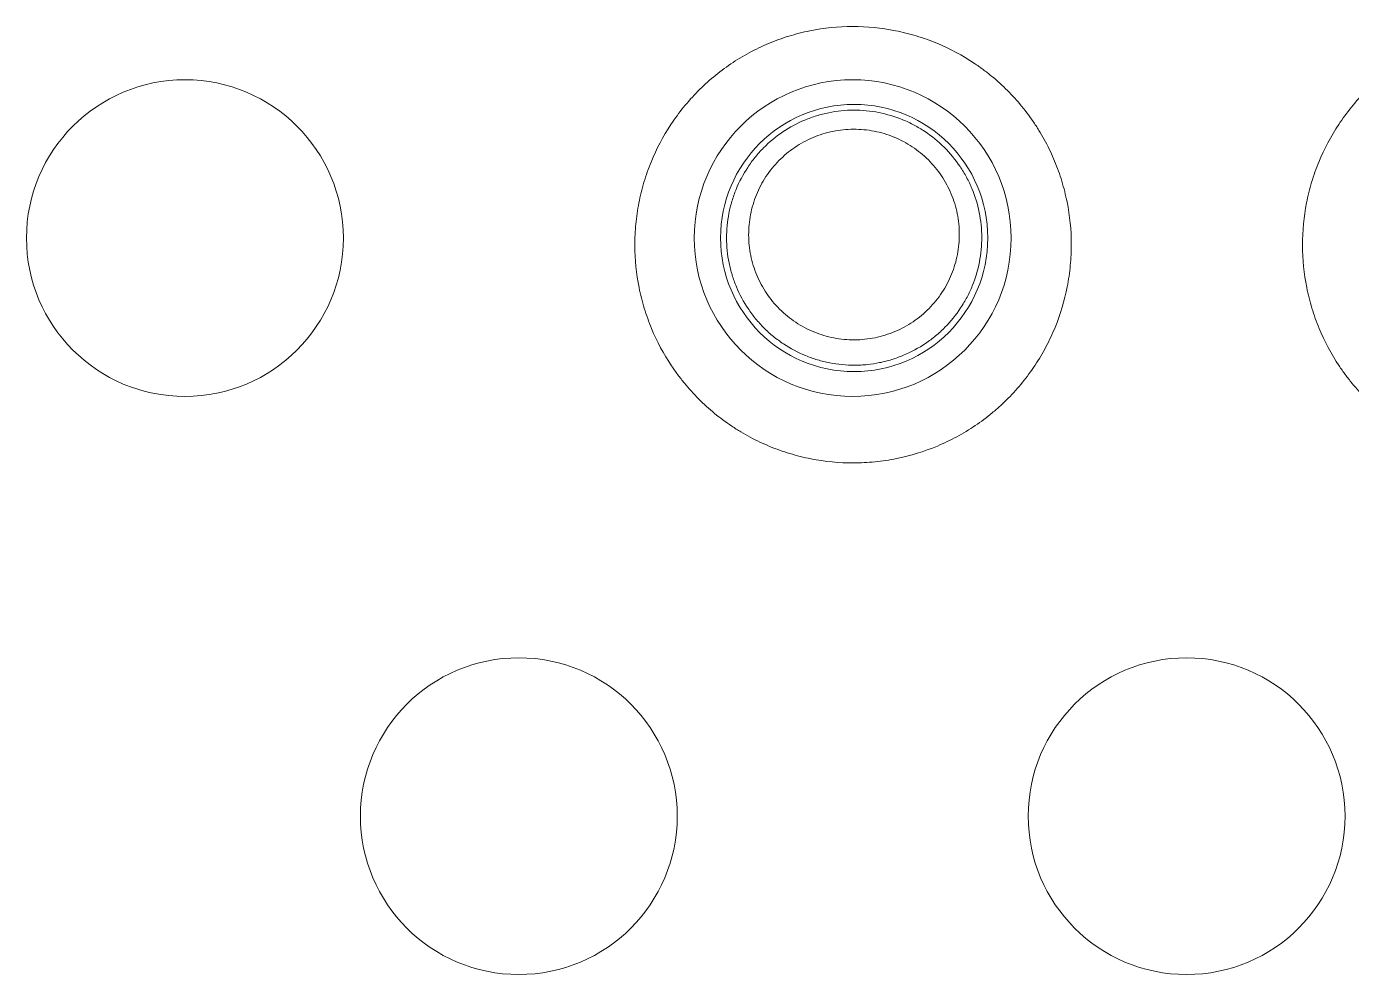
# Model space of a CAD drawing. Header units: millimetres. Extents: x 70151 to 230897, y 35202 to 113211.
# Drawn here: x 170999.5 to 171005.48, y 68717.93 to 68722.21 of the extents above; entities that cross this region are included whole.
import ezdxf

# ---------------------------------------------------------------- set-up
doc = ezdxf.new("R2010")
doc.units = ezdxf.units.MM
doc.header["$LTSCALE"] = 50
doc.layers.add('2-con', color=2, linetype='Continuous')
doc.layers.add('mark-B', color=2, linetype='Continuous', lineweight=20)

# ---------------------------------------------------------------- blocks, each defined once
blk = doc.blocks.new('무풍1way 일반')
at = {"layer": 'mark-B'}
for centre, radius in [((504.575, -422.2442), 0.7146), ((507.5873, -422.2442), 0.7146), ((506.0811, -424.853), 0.7146), ((506.0811, -424.853), 0.7146), ((506.0811, -424.853), 0.7146), ((506.0811, -424.853), 0.7146), ((509.0935, -424.853), 0.7146), ((506.0746, -424.8537), 0.6029)]:
    blk.add_circle(centre, radius, dxfattribs=at)
for points, knots in [([(503.0688, -425.8075), (503.0034, -425.8075), (502.9391, -425.8011), (502.8442, -425.7822), (502.8129, -425.7744), (502.7663, -425.7602), (502.7508, -425.7551), (502.7201, -425.7441), (502.705, -425.7382), (502.6303, -425.7071), (502.5736, -425.6767), (502.5066, -425.6318), (502.4934, -425.6225), (502.4674, -425.6031), (502.4546, -425.593), (502.417, -425.5621), (502.3932, -425.5404), (502.3253, -425.4722), (502.2846, -425.4225), (502.2398, -425.3552), (502.2311, -425.3415), (502.2146, -425.3138), (502.1909, -425.2717), (502.1568, -425.1994), (502.1352, -425.1392), (502.1213, -425.0931), (502.117, -425.0776), (502.1091, -425.0463), (502.1056, -425.0305), (502.0899, -424.9515), (502.0836, -424.888), (502.0835, -424.7922), (502.085, -424.7601), (502.0896, -424.7119), (502.0916, -424.6958), (502.0962, -424.664), (502.0989, -424.6482), (502.1144, -424.5697), (502.1327, -424.5085), (502.1631, -424.4342), (502.1696, -424.4194), (502.1833, -424.3901), (502.1906, -424.3756), (502.2132, -424.3328), (502.2296, -424.3053), (502.2826, -424.2252), (502.3231, -424.1753), (502.3802, -424.1176), (502.392, -424.1064), (502.4159, -424.0846), (502.4524, -424.0528), (502.5167, -424.0047), (502.5718, -423.9713), (502.6288, -423.9406), (502.6584, -423.9264), (502.7481, -423.8889), (502.8097, -423.8701), (502.9048, -423.8509), (502.9369, -423.846), (503.0019, -423.8395), (503.0343, -423.8379), (503.1312, -423.8378), (503.1954, -423.844), (503.2752, -423.8598), (503.2911, -423.8634), (503.3227, -423.8713), (503.3697, -423.8843), (503.4455, -423.9115), (503.5037, -423.9391), (503.5465, -423.962), (503.5605, -423.9699), (503.5884, -423.9867), (503.6022, -423.9954), (503.6695, -424.0406), (503.7191, -424.0814), (503.7872, -424.1496), (503.8088, -424.1735), (503.8396, -424.2111), (503.8496, -424.224), (503.8688, -424.2499), (503.878, -424.2631), (503.9225, -424.3299), (503.9527, -424.3863), (503.9896, -424.4754), (504.0005, -424.506), (504.0192, -424.5676), (504.027, -424.5986), (504.0457, -424.6925), (504.0522, -424.7562), (504.0524, -424.8855), (504.0463, -424.9493), (504.0279, -425.0432), (504.0202, -425.0743), (504.0018, -425.1359), (503.991, -425.1666), (503.9543, -425.2559), (503.9244, -425.3125), (503.8714, -425.3927), (503.8523, -425.4188), (503.8113, -425.4692), (503.7897, -425.4932), (503.7219, -425.5617), (503.6724, -425.6027), (503.592, -425.6571), (503.5639, -425.674), (503.507, -425.7048), (503.4488, -425.7326), (503.3882, -425.7545), (503.3419, -425.7688), (503.3263, -425.7732), (503.2948, -425.7812), (503.2789, -425.7848), (503.1989, -425.801), (503.1342, -425.8075), (503.0688, -425.8075)], [0, 0, 0, 0, 0.03125, 0.03125, 0.046875, 0.046875, 0.054688, 0.054688, 0.0625, 0.0625, 0.09375, 0.09375, 0.101563, 0.101563, 0.109375, 0.109375, 0.125, 0.125, 0.15625, 0.15625, 0.164063, 0.164063, 0.171875, 0.1875, 0.203125, 0.203125, 0.210938, 0.210938, 0.21875, 0.21875, 0.25, 0.25, 0.265625, 0.265625, 0.273438, 0.273438, 0.28125, 0.28125, 0.3125, 0.3125, 0.320313, 0.320313, 0.328125, 0.328125, 0.34375, 0.34375, 0.375, 0.375, 0.382813, 0.382813, 0.390625, 0.40625, 0.421875, 0.421875, 0.4375, 0.4375, 0.46875, 0.46875, 0.484375, 0.484375, 0.5, 0.5, 0.53125, 0.53125, 0.539063, 0.539063, 0.546875, 0.5625, 0.578125, 0.578125, 0.585938, 0.585938, 0.59375, 0.59375, 0.625, 0.625, 0.640625, 0.640625, 0.648438, 0.648438, 0.65625, 0.65625, 0.6875, 0.6875, 0.703125, 0.703125, 0.71875, 0.71875, 0.75, 0.75, 0.78125, 0.78125, 0.796875, 0.796875, 0.8125, 0.8125, 0.84375, 0.84375, 0.859375, 0.859375, 0.875, 0.875, 0.90625, 0.90625, 0.921875, 0.921875, 0.9375, 0.953125, 0.953125, 0.960937, 0.960937, 0.96875, 0.96875, 1, 1, 1, 1]), ([(503.0688, -425.8075), (503.0034, -425.8075), (502.9391, -425.8011), (502.8442, -425.7822), (502.8129, -425.7744), (502.7663, -425.7602), (502.7508, -425.7551), (502.7201, -425.7441), (502.705, -425.7382), (502.6303, -425.7071), (502.5736, -425.6767), (502.5066, -425.6318), (502.4934, -425.6225), (502.4674, -425.6031), (502.4546, -425.593), (502.417, -425.5621), (502.3932, -425.5404), (502.3253, -425.4722), (502.2846, -425.4225), (502.2398, -425.3552), (502.2311, -425.3415), (502.2146, -425.3138), (502.1909, -425.2717), (502.1568, -425.1994), (502.1352, -425.1392), (502.1213, -425.0931), (502.117, -425.0776), (502.1091, -425.0463), (502.1056, -425.0305), (502.0899, -424.9515), (502.0836, -424.888), (502.0835, -424.7922), (502.085, -424.7601), (502.0896, -424.7119), (502.0916, -424.6958), (502.0962, -424.664), (502.0989, -424.6482), (502.1144, -424.5697), (502.1327, -424.5085), (502.1631, -424.4342), (502.1696, -424.4194), (502.1833, -424.3901), (502.1906, -424.3756), (502.2132, -424.3328), (502.2296, -424.3053), (502.2826, -424.2252), (502.3231, -424.1753), (502.3802, -424.1176), (502.392, -424.1064), (502.4159, -424.0846), (502.4524, -424.0528), (502.5167, -424.0047), (502.5718, -423.9713), (502.6288, -423.9406), (502.6584, -423.9264), (502.7481, -423.8889), (502.8097, -423.8701), (502.9048, -423.8509), (502.9369, -423.846), (503.0019, -423.8395), (503.0343, -423.8379), (503.1312, -423.8378), (503.1954, -423.844), (503.2752, -423.8598), (503.2911, -423.8634), (503.3227, -423.8713), (503.3697, -423.8843), (503.4455, -423.9115), (503.5037, -423.9391), (503.5465, -423.962), (503.5605, -423.9699), (503.5884, -423.9867), (503.6022, -423.9954), (503.6695, -424.0406), (503.7191, -424.0814), (503.7872, -424.1496), (503.8088, -424.1735), (503.8396, -424.2111), (503.8496, -424.224), (503.8688, -424.2499), (503.878, -424.2631), (503.9225, -424.3299), (503.9527, -424.3863), (503.9896, -424.4754), (504.0005, -424.506), (504.0192, -424.5676), (504.027, -424.5986), (504.0457, -424.6925), (504.0522, -424.7562), (504.0524, -424.8855), (504.0463, -424.9493), (504.0279, -425.0432), (504.0202, -425.0743), (504.0018, -425.1359), (503.991, -425.1666), (503.9543, -425.2559), (503.9244, -425.3125), (503.8714, -425.3927), (503.8523, -425.4188), (503.8113, -425.4692), (503.7897, -425.4932), (503.7219, -425.5617), (503.6724, -425.6027), (503.592, -425.6571), (503.5639, -425.674), (503.507, -425.7048), (503.4488, -425.7326), (503.3882, -425.7545), (503.3419, -425.7688), (503.3263, -425.7732), (503.2948, -425.7812), (503.2789, -425.7848), (503.1989, -425.801), (503.1342, -425.8075), (503.0688, -425.8075)], [0, 0, 0, 0, 0.03125, 0.03125, 0.046875, 0.046875, 0.054688, 0.054688, 0.0625, 0.0625, 0.09375, 0.09375, 0.101563, 0.101563, 0.109375, 0.109375, 0.125, 0.125, 0.15625, 0.15625, 0.164063, 0.164063, 0.171875, 0.1875, 0.203125, 0.203125, 0.210938, 0.210938, 0.21875, 0.21875, 0.25, 0.25, 0.265625, 0.265625, 0.273438, 0.273438, 0.28125, 0.28125, 0.3125, 0.3125, 0.320313, 0.320313, 0.328125, 0.328125, 0.34375, 0.34375, 0.375, 0.375, 0.382813, 0.382813, 0.390625, 0.40625, 0.421875, 0.421875, 0.4375, 0.4375, 0.46875, 0.46875, 0.484375, 0.484375, 0.5, 0.5, 0.53125, 0.53125, 0.539063, 0.539063, 0.546875, 0.5625, 0.578125, 0.578125, 0.585938, 0.585938, 0.59375, 0.59375, 0.625, 0.625, 0.640625, 0.640625, 0.648438, 0.648438, 0.65625, 0.65625, 0.6875, 0.6875, 0.703125, 0.703125, 0.71875, 0.71875, 0.75, 0.75, 0.78125, 0.78125, 0.796875, 0.796875, 0.8125, 0.8125, 0.84375, 0.84375, 0.859375, 0.859375, 0.875, 0.875, 0.90625, 0.90625, 0.921875, 0.921875, 0.9375, 0.953125, 0.953125, 0.960937, 0.960937, 0.96875, 0.96875, 1, 1, 1, 1]), ([(506.0811, -425.8079), (506.0158, -425.808), (505.9515, -425.8016), (505.8567, -425.7828), (505.8253, -425.775), (505.7787, -425.7609), (505.7632, -425.7557), (505.7325, -425.7447), (505.7174, -425.7389), (505.6427, -425.7079), (505.586, -425.6775), (505.519, -425.6327), (505.5058, -425.6234), (505.4798, -425.604), (505.4669, -425.594), (505.4294, -425.5631), (505.4055, -425.5414), (505.3376, -425.4732), (505.2969, -425.4237), (505.252, -425.3564), (505.2433, -425.3427), (505.2267, -425.315), (505.203, -425.273), (505.1688, -425.2007), (505.1473, -425.1405), (505.1332, -425.0944), (505.1289, -425.0789), (505.1211, -425.0476), (505.1175, -425.0318), (505.1017, -424.9529), (505.0954, -424.8894), (505.0951, -424.7935), (505.0966, -424.7615), (505.1012, -424.7132), (505.1032, -424.6972), (505.1078, -424.6653), (505.1105, -424.6495), (505.1258, -424.5709), (505.1441, -424.5097), (505.1745, -424.4353), (505.181, -424.4206), (505.1947, -424.3913), (505.2019, -424.3767), (505.2245, -424.334), (505.2409, -424.3064), (505.2939, -424.2262), (505.3343, -424.1763), (505.3914, -424.1186), (505.4032, -424.1073), (505.427, -424.0855), (505.4636, -424.0537), (505.5278, -424.0055), (505.5829, -423.9721), (505.6399, -423.9413), (505.6695, -423.9272), (505.7592, -423.8896), (505.8208, -423.8707), (505.9158, -423.8515), (505.948, -423.8466), (506.013, -423.84), (506.0454, -423.8384), (506.1422, -423.8382), (506.2064, -423.8444), (506.2861, -423.8601), (506.3021, -423.8637), (506.3337, -423.8716), (506.3807, -423.8846), (506.4565, -423.9117), (506.5147, -423.9392), (506.5575, -423.962), (506.5715, -423.97), (506.5994, -423.9867), (506.6132, -423.9955), (506.6806, -424.0405), (506.7302, -424.0813), (506.7983, -424.1495), (506.8199, -424.1733), (506.8507, -424.2109), (506.8607, -424.2237), (506.88, -424.2497), (506.8892, -424.2628), (506.9338, -424.3296), (506.964, -424.3859), (507.001, -424.475), (507.0119, -424.5056), (507.0307, -424.5672), (507.0385, -424.5982), (507.0573, -424.6921), (507.0638, -424.7557), (507.0641, -424.8527), (507.0626, -424.8849), (507.0565, -424.9486), (507.0474, -425.0118), (507.0321, -425.0739), (507.0138, -425.1356), (507.003, -425.1663), (506.9664, -425.2557), (506.9365, -425.3122), (506.8835, -425.3926), (506.8645, -425.4186), (506.8235, -425.4691), (506.8019, -425.4931), (506.7341, -425.5617), (506.6847, -425.6027), (506.6042, -425.6571), (506.5762, -425.6741), (506.5193, -425.7049), (506.4611, -425.7328), (506.4005, -425.7547), (506.3542, -425.769), (506.3386, -425.7734), (506.3072, -425.7814), (506.2912, -425.7851), (506.2112, -425.8013), (506.1465, -425.8078), (506.0811, -425.8079)], [0, 0, 0, 0, 0.03125, 0.03125, 0.046875, 0.046875, 0.054688, 0.054688, 0.0625, 0.0625, 0.09375, 0.09375, 0.101563, 0.101563, 0.109375, 0.109375, 0.125, 0.125, 0.15625, 0.15625, 0.164063, 0.164063, 0.171875, 0.1875, 0.203125, 0.203125, 0.210938, 0.210938, 0.21875, 0.21875, 0.25, 0.25, 0.265625, 0.265625, 0.273438, 0.273438, 0.28125, 0.28125, 0.3125, 0.3125, 0.320313, 0.320313, 0.328125, 0.328125, 0.34375, 0.34375, 0.375, 0.375, 0.382813, 0.382813, 0.390625, 0.40625, 0.421875, 0.421875, 0.4375, 0.4375, 0.46875, 0.46875, 0.484375, 0.484375, 0.5, 0.5, 0.53125, 0.53125, 0.539063, 0.539063, 0.546875, 0.5625, 0.578125, 0.578125, 0.585938, 0.585938, 0.59375, 0.59375, 0.625, 0.625, 0.640625, 0.640625, 0.648438, 0.648438, 0.65625, 0.65625, 0.6875, 0.6875, 0.703125, 0.703125, 0.71875, 0.71875, 0.75, 0.75, 0.765625, 0.765625, 0.78125, 0.796875, 0.796875, 0.8125, 0.8125, 0.84375, 0.84375, 0.859375, 0.859375, 0.875, 0.875, 0.90625, 0.90625, 0.921875, 0.921875, 0.9375, 0.953125, 0.953125, 0.960938, 0.960938, 0.96875, 0.96875, 1, 1, 1, 1]), ([(506.0811, -425.8079), (506.0158, -425.808), (505.9515, -425.8016), (505.8567, -425.7828), (505.8253, -425.775), (505.7787, -425.7609), (505.7632, -425.7557), (505.7325, -425.7447), (505.7174, -425.7389), (505.6427, -425.7079), (505.586, -425.6775), (505.519, -425.6327), (505.5058, -425.6234), (505.4798, -425.604), (505.4669, -425.594), (505.4294, -425.5631), (505.4055, -425.5414), (505.3376, -425.4732), (505.2969, -425.4237), (505.252, -425.3564), (505.2433, -425.3427), (505.2267, -425.315), (505.203, -425.273), (505.1688, -425.2007), (505.1473, -425.1405), (505.1332, -425.0944), (505.1289, -425.0789), (505.1211, -425.0476), (505.1175, -425.0318), (505.1017, -424.9529), (505.0954, -424.8894), (505.0951, -424.7935), (505.0966, -424.7615), (505.1012, -424.7132), (505.1032, -424.6972), (505.1078, -424.6653), (505.1105, -424.6495), (505.1258, -424.5709), (505.1441, -424.5097), (505.1745, -424.4353), (505.181, -424.4206), (505.1947, -424.3913), (505.2019, -424.3767), (505.2245, -424.334), (505.2409, -424.3064), (505.2939, -424.2262), (505.3343, -424.1763), (505.3914, -424.1186), (505.4032, -424.1073), (505.427, -424.0855), (505.4636, -424.0537), (505.5278, -424.0055), (505.5829, -423.9721), (505.6399, -423.9413), (505.6695, -423.9272), (505.7592, -423.8896), (505.8208, -423.8707), (505.9158, -423.8515), (505.948, -423.8466), (506.013, -423.84), (506.0454, -423.8384), (506.1422, -423.8382), (506.2064, -423.8444), (506.2861, -423.8601), (506.3021, -423.8637), (506.3337, -423.8716), (506.3807, -423.8846), (506.4565, -423.9117), (506.5147, -423.9392), (506.5575, -423.962), (506.5715, -423.97), (506.5994, -423.9867), (506.6132, -423.9955), (506.6806, -424.0405), (506.7302, -424.0813), (506.7983, -424.1495), (506.8199, -424.1733), (506.8507, -424.2109), (506.8607, -424.2237), (506.88, -424.2497), (506.8892, -424.2628), (506.9338, -424.3296), (506.964, -424.3859), (507.001, -424.475), (507.0119, -424.5056), (507.0307, -424.5672), (507.0385, -424.5982), (507.0573, -424.6921), (507.0638, -424.7557), (507.0641, -424.8527), (507.0626, -424.8849), (507.0565, -424.9486), (507.0474, -425.0118), (507.0321, -425.0739), (507.0138, -425.1356), (507.003, -425.1663), (506.9664, -425.2557), (506.9365, -425.3122), (506.8835, -425.3926), (506.8645, -425.4186), (506.8235, -425.4691), (506.8019, -425.4931), (506.7341, -425.5617), (506.6847, -425.6027), (506.6042, -425.6571), (506.5762, -425.6741), (506.5193, -425.7049), (506.4611, -425.7328), (506.4005, -425.7547), (506.3542, -425.769), (506.3386, -425.7734), (506.3072, -425.7814), (506.2912, -425.7851), (506.2112, -425.8013), (506.1465, -425.8078), (506.0811, -425.8079)], [0, 0, 0, 0, 0.03125, 0.03125, 0.046875, 0.046875, 0.054688, 0.054688, 0.0625, 0.0625, 0.09375, 0.09375, 0.101563, 0.101563, 0.109375, 0.109375, 0.125, 0.125, 0.15625, 0.15625, 0.164063, 0.164063, 0.171875, 0.1875, 0.203125, 0.203125, 0.210938, 0.210938, 0.21875, 0.21875, 0.25, 0.25, 0.265625, 0.265625, 0.273438, 0.273438, 0.28125, 0.28125, 0.3125, 0.3125, 0.320313, 0.320313, 0.328125, 0.328125, 0.34375, 0.34375, 0.375, 0.375, 0.382813, 0.382813, 0.390625, 0.40625, 0.421875, 0.421875, 0.4375, 0.4375, 0.46875, 0.46875, 0.484375, 0.484375, 0.5, 0.5, 0.53125, 0.53125, 0.539063, 0.539063, 0.546875, 0.5625, 0.578125, 0.578125, 0.585938, 0.585938, 0.59375, 0.59375, 0.625, 0.625, 0.640625, 0.640625, 0.648438, 0.648438, 0.65625, 0.65625, 0.6875, 0.6875, 0.703125, 0.703125, 0.71875, 0.71875, 0.75, 0.75, 0.765625, 0.765625, 0.78125, 0.796875, 0.796875, 0.8125, 0.8125, 0.84375, 0.84375, 0.859375, 0.859375, 0.875, 0.875, 0.90625, 0.90625, 0.921875, 0.921875, 0.9375, 0.953125, 0.953125, 0.960938, 0.960938, 0.96875, 0.96875, 1, 1, 1, 1]), ([(505.6687, -425.2629), (505.6417, -425.236), (505.6178, -425.207), (505.5864, -425.1602), (505.5767, -425.1441), (505.5587, -425.1107), (505.5506, -425.0936), (505.529, -425.0417), (505.518, -425.006), (505.5068, -424.9507), (505.504, -424.9319), (505.5002, -424.8944), (505.4992, -424.8757), (505.499, -424.8197), (505.5025, -424.7824), (505.5169, -424.708), (505.5277, -424.6721), (505.5488, -424.6201), (505.5568, -424.6032), (505.5743, -424.5698), (505.5841, -424.5534), (505.6152, -424.5062), (505.6388, -424.4771), (505.6785, -424.437), (505.6924, -424.4242), (505.7217, -424.3999), (505.7368, -424.3886), (505.7836, -424.357), (505.8166, -424.3391), (505.869, -424.317), (505.887, -424.3105), (505.9231, -424.2993), (505.9596, -424.29), (505.9969, -424.2843), (506.025, -424.2814), (506.0345, -424.2807), (506.0534, -424.2797), (506.063, -424.2794), (506.1105, -424.2792), (506.148, -424.2828), (506.2035, -424.2936), (506.2218, -424.2982), (506.2491, -424.3063), (506.2582, -424.3093), (506.2761, -424.3157), (506.2849, -424.319), (506.3285, -424.337), (506.3617, -424.3546), (506.4088, -424.3859), (506.4242, -424.3972), (506.4536, -424.4212), (506.4676, -424.4339), (506.4944, -424.4606), (506.5072, -424.4747), (506.5312, -424.5039), (506.5424, -424.519), (506.5737, -424.5657), (506.5914, -424.5987), (506.6096, -424.6423), (506.613, -424.6512), (506.6194, -424.6689), (506.6283, -424.6957), (506.6398, -424.741), (506.6454, -424.778), (506.6492, -424.8154), (506.6502, -424.8344), (506.6503, -424.8909), (506.6468, -424.9281), (506.6361, -424.9832), (506.6316, -425.0015), (506.6207, -425.0378), (506.6144, -425.0556), (506.5931, -425.1077), (506.5757, -425.1408), (506.5445, -425.1879), (506.5332, -425.2033), (506.5094, -425.2326), (506.4968, -425.2466), (506.4572, -425.2866), (506.4283, -425.3106), (506.3652, -425.3532), (506.332, -425.3711), (506.28, -425.3929), (506.2623, -425.3993), (506.2261, -425.4105), (506.2076, -425.4152), (506.1519, -425.4265), (506.1145, -425.4303), (506.0579, -425.4305), (506.0388, -425.4297), (506.0009, -425.426), (505.9822, -425.4233), (505.9268, -425.4124), (505.8907, -425.4016), (505.8468, -425.3835), (505.8381, -425.3797), (505.8209, -425.3716), (505.7956, -425.3589), (505.7715, -425.3445), (505.7247, -425.3134), (505.6956, -425.2897), (505.6687, -425.2629)], [0, 0, 0, 0, 0.03125, 0.03125, 0.046875, 0.046875, 0.0625, 0.0625, 0.09375, 0.09375, 0.109375, 0.109375, 0.125, 0.125, 0.15625, 0.15625, 0.1875, 0.1875, 0.203125, 0.203125, 0.21875, 0.21875, 0.25, 0.25, 0.265625, 0.265625, 0.28125, 0.28125, 0.3125, 0.3125, 0.328125, 0.328125, 0.34375, 0.359375, 0.359375, 0.367187, 0.367187, 0.375, 0.375, 0.40625, 0.40625, 0.421875, 0.421875, 0.429687, 0.429687, 0.4375, 0.4375, 0.46875, 0.46875, 0.484375, 0.484375, 0.5, 0.5, 0.515625, 0.515625, 0.53125, 0.53125, 0.5625, 0.5625, 0.570312, 0.570312, 0.578125, 0.59375, 0.609375, 0.609375, 0.625, 0.625, 0.65625, 0.65625, 0.671875, 0.671875, 0.6875, 0.6875, 0.71875, 0.71875, 0.734375, 0.734375, 0.75, 0.75, 0.78125, 0.78125, 0.8125, 0.8125, 0.828125, 0.828125, 0.84375, 0.84375, 0.875, 0.875, 0.890625, 0.890625, 0.90625, 0.90625, 0.9375, 0.9375, 0.945312, 0.945312, 0.953125, 0.96875, 0.96875, 1, 1, 1, 1]), ([(505.74, -425.2059), (505.7512, -425.2169), (505.7628, -425.2275), (505.7869, -425.2471), (505.8119, -425.2656), (505.8386, -425.2815), (505.8661, -425.2961), (505.8804, -425.3028), (505.9239, -425.3207), (505.9537, -425.3296), (505.9995, -425.3385), (506.015, -425.3408), (506.0464, -425.3437), (506.0621, -425.3444), (506.1089, -425.3442), (506.1398, -425.341), (506.1859, -425.3316), (506.2012, -425.3276), (506.2311, -425.3184), (506.2457, -425.313), (506.2887, -425.2949), (506.3161, -425.2801), (506.3681, -425.2448), (506.392, -425.2249), (506.4246, -425.1918), (506.4349, -425.1802), (506.4545, -425.156), (506.4638, -425.1433), (506.4895, -425.1043), (506.5038, -425.077), (506.5213, -425.034), (506.5265, -425.0193), (506.5354, -424.9894), (506.5391, -424.9743), (506.5478, -424.9289), (506.5507, -424.8982), (506.5505, -424.8516), (506.5497, -424.836), (506.5465, -424.8051), (506.5419, -424.7747), (506.5343, -424.7448), (506.5253, -424.7152), (506.52, -424.7005), (506.502, -424.6573), (506.4873, -424.6301), (506.4615, -424.5916), (506.4523, -424.5792), (506.4325, -424.5551), (506.4219, -424.5435), (506.3998, -424.5214), (506.3882, -424.511), (506.3639, -424.4912), (506.3512, -424.4818), (506.3123, -424.4559), (506.2849, -424.4414), (506.2416, -424.4236), (506.2268, -424.4184), (506.1967, -424.4094), (506.1815, -424.4056), (506.1357, -424.3967), (506.1047, -424.3938), (506.0575, -424.394), (506.0417, -424.3948), (506.0107, -424.3981), (505.9799, -424.4028), (505.9498, -424.4106), (505.9199, -424.4198), (505.905, -424.4253), (505.8617, -424.4435), (505.8345, -424.4584), (505.7959, -424.4845), (505.7834, -424.4939), (505.7592, -424.514), (505.7478, -424.5246), (505.7151, -424.5578), (505.6956, -424.5818), (505.67, -424.6208), (505.662, -424.6343), (505.6475, -424.6619), (505.641, -424.6759), (505.6236, -424.7187), (505.6147, -424.7484), (505.6029, -424.8097), (505.6001, -424.8404), (505.6003, -424.8866), (505.6011, -424.9021), (505.6042, -424.9329), (505.6066, -424.9484), (505.6158, -424.994), (505.6249, -425.0235), (505.6427, -425.0663), (505.6494, -425.0803), (505.6642, -425.1079), (505.6722, -425.1212), (505.6981, -425.1598), (505.7178, -425.1837), (505.74, -425.2059)], [0, 0, 0, 0, 0.015625, 0.015625, 0.03125, 0.046875, 0.046875, 0.0625, 0.0625, 0.09375, 0.09375, 0.109375, 0.109375, 0.125, 0.125, 0.15625, 0.15625, 0.171875, 0.171875, 0.1875, 0.1875, 0.21875, 0.21875, 0.25, 0.25, 0.265625, 0.265625, 0.28125, 0.28125, 0.3125, 0.3125, 0.328125, 0.328125, 0.34375, 0.34375, 0.375, 0.375, 0.390625, 0.390625, 0.40625, 0.421875, 0.421875, 0.4375, 0.4375, 0.46875, 0.46875, 0.484375, 0.484375, 0.5, 0.5, 0.515625, 0.515625, 0.53125, 0.53125, 0.5625, 0.5625, 0.578125, 0.578125, 0.59375, 0.59375, 0.625, 0.625, 0.640625, 0.640625, 0.65625, 0.671875, 0.671875, 0.6875, 0.6875, 0.71875, 0.71875, 0.734375, 0.734375, 0.75, 0.75, 0.78125, 0.78125, 0.796875, 0.796875, 0.8125, 0.8125, 0.84375, 0.84375, 0.875, 0.875, 0.890625, 0.890625, 0.90625, 0.90625, 0.9375, 0.9375, 0.953125, 0.953125, 0.96875, 0.96875, 1, 1, 1, 1])]:
    blk.add_open_spline(points, degree=3, knots=knots, dxfattribs=at)
blk = doc.blocks.new('dpdjzjs')
at = {"layer": 'mark-B', "rotation": 180}
blk.add_blockref('무풍1way 일반', (171509.31, 88288.448), dxfattribs=at)

msp = doc.modelspace()

# ---------------------------------------------------------------- block references
at = {"layer": '2-con'}
msp.add_blockref('dpdjzjs', (0, -19992.0434), dxfattribs=at)

doc.saveas('drawing.dxf')
